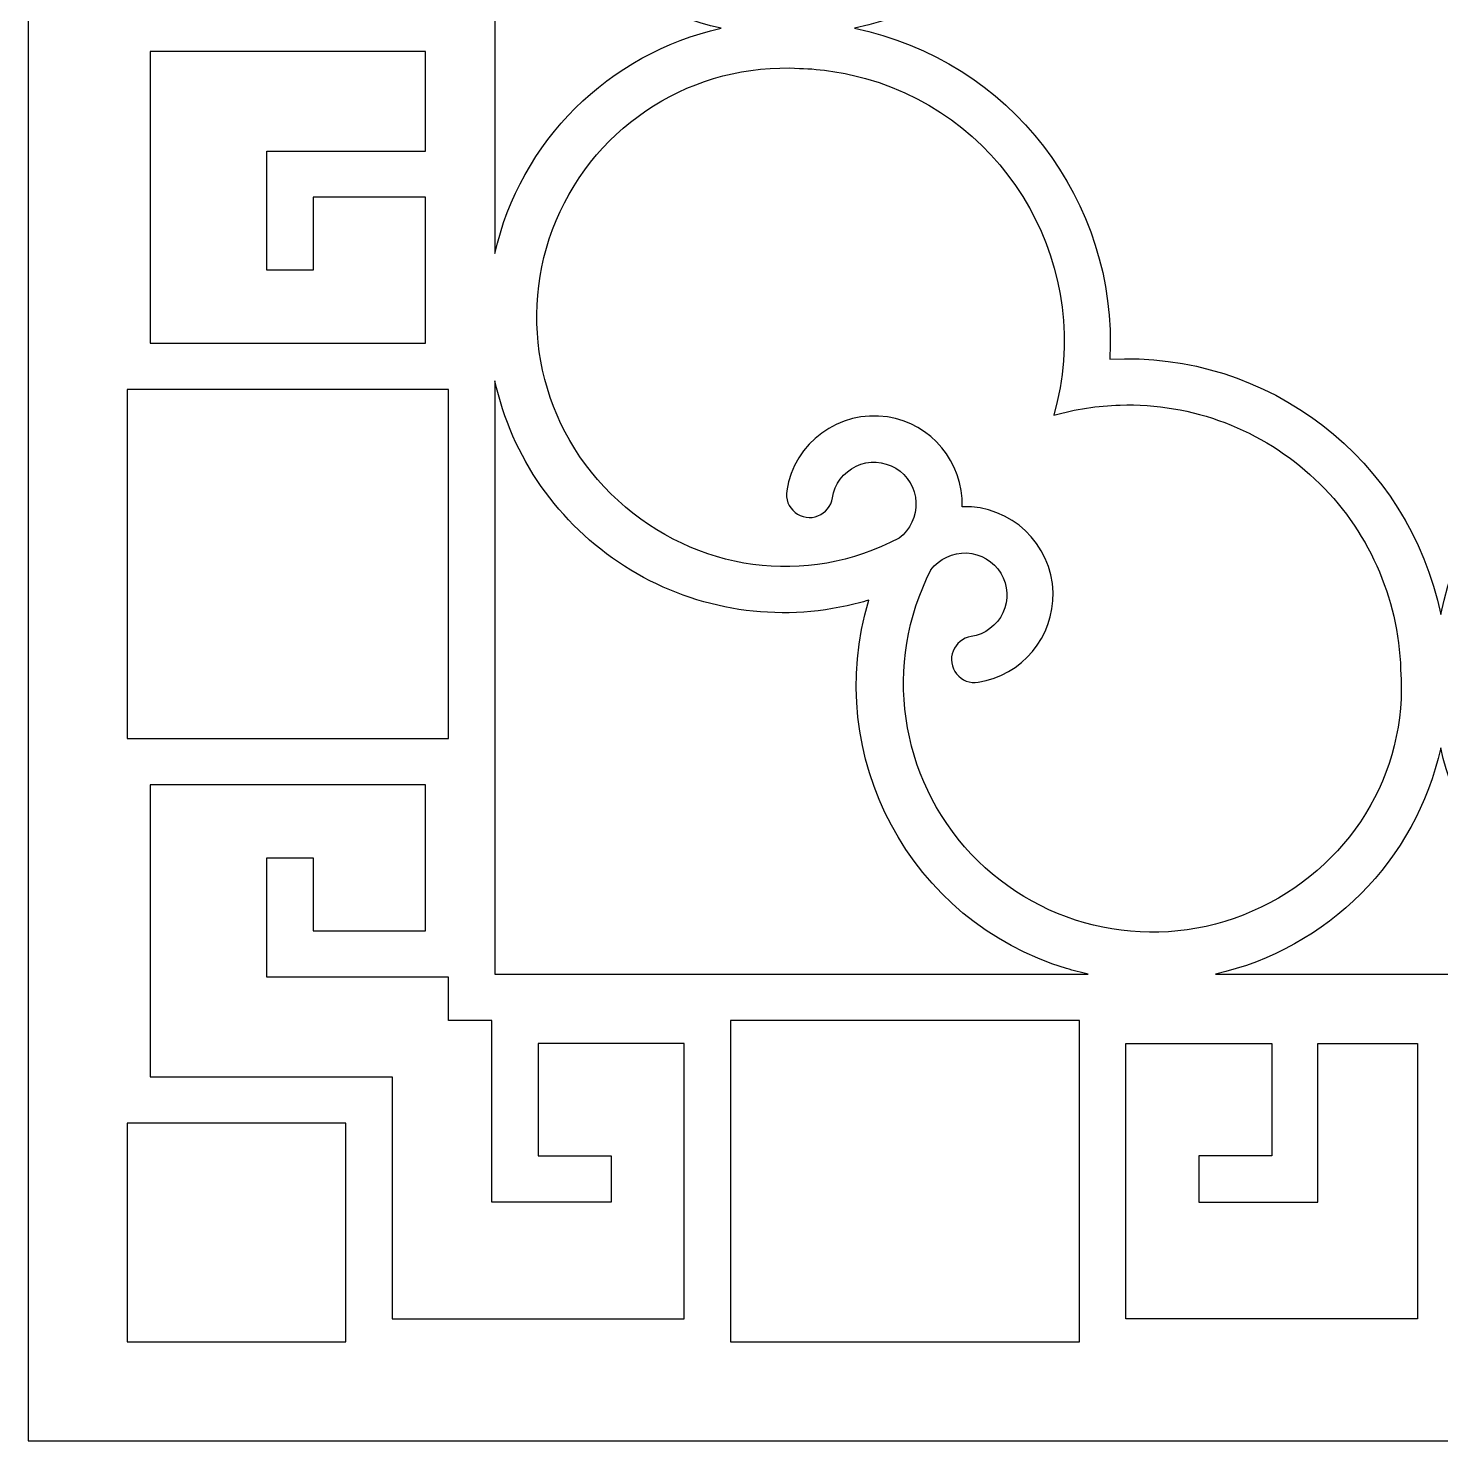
# Model space of a CAD drawing. Header units: centimetres. Extents: x -7.3 to 5.9, y -13.2 to 13.4.
# Drawn here: x -7.31 to -0.73, y 0.24 to 6.82 of the extents above; entities that cross this region are included whole.
import ezdxf

# ---------------------------------------------------------------- set-up
doc = ezdxf.new("R2010")
doc.units = ezdxf.units.CM
doc.header["$MEASUREMENT"] = 0

msp = doc.modelspace()

# ---------------------------------------------------------------- linework, layer by layer
at = {"color": 177}
for points, knots in [([(-7.31276, 13.40234), (-7.31276, 13.40234), (5.8509, 13.40235), (5.8509, 13.40235), (5.8509, 13.40235), (5.8509, 13.40235), (5.8509, 0.23868), (5.8509, 0.23868), (5.8509, 0.23868), (5.8509, 0.23868), (-7.31276, 0.23868), (-7.31276, 0.23868), (-7.31276, 0.23868), (-7.31276, 0.23868), (-7.31276, 13.40235), (-7.31276, 13.40235), (-7.31276, 13.40235), (-7.31276, 13.40235), (-7.31276, 13.40234), (-7.31276, 13.40234)], [0, 0, 0, 0, 0.1666667, 0.1666667, 0.1666667, 0.1666667, 0.3333333, 0.3333333, 0.3333333, 0.3333333, 0.5, 0.5, 0.5, 0.5, 0.6666667, 0.6666667, 0.6666667, 0.6666667, 1, 1, 1, 1]), ([(-0.73095, 4.08802), (-0.88013, 4.81197), (-1.53486, 5.31809), (-2.27295, 5.27847), (-2.27295, 5.27847), (-2.23401, 6.0166), (-2.73927, 6.67198), (-3.46334, 6.82054), (-3.46334, 6.82054), (-2.73944, 6.96977), (-2.23336, 7.62448), (-2.27295, 8.36254), (-2.27295, 8.36254), (-1.53482, 8.32357), (-0.87944, 8.82885), (-0.73095, 9.55294), (-0.73095, 9.55294), (-0.58172, 8.82903), (0.07299, 8.32295), (0.81107, 8.36254), (0.81107, 8.36254), (0.77215, 7.62442), (1.27742, 6.96906), (2.00149, 6.82054), (2.00149, 6.82054), (1.27757, 6.67129), (0.7715, 6.01655), (0.81111, 5.27847), (0.81111, 5.27847), (0.07298, 5.31744), (-0.58242, 4.81218), (-0.73095, 4.0881), (-0.73095, 4.0881), (-0.73095, 4.0881), (-0.73095, 4.08802), (-0.73095, 4.08802)], [0, 0, 0, 0, 0.1, 0.1, 0.1, 0.1, 0.2, 0.2, 0.2, 0.2, 0.3, 0.3, 0.3, 0.3, 0.4, 0.4, 0.4, 0.4, 0.5, 0.5, 0.5, 0.5, 0.6, 0.6, 0.6, 0.6, 0.7, 0.7, 0.7, 0.7, 0.8, 0.8, 0.8, 0.8, 1, 1, 1, 1]), ([(-5.13858, 7.87036), (-5.01923, 7.34612), (-4.60942, 6.93758), (-4.08465, 6.82054), (-4.08465, 6.82054), (-4.60934, 6.70315), (-5.01945, 6.29493), (-5.13858, 5.77064), (-5.13858, 5.77064), (-5.13858, 5.77064), (-5.13856, 7.87038), (-5.13856, 7.87038), (-5.13856, 7.87038), (-5.13856, 7.87038), (-5.13858, 7.87036), (-5.13858, 7.87036)], [0, 0, 0, 0, 0.2, 0.2, 0.2, 0.2, 0.4, 0.4, 0.4, 0.4, 0.6, 0.6, 0.6, 0.6, 1, 1, 1, 1]), ([(-5.46177, 6.03265), (-5.46177, 6.03265), (-5.46177, 5.35272), (-5.46177, 5.35272), (-5.46177, 5.35272), (-5.46177, 5.35272), (-6.74449, 5.35272), (-6.74449, 5.35272), (-6.74449, 5.35272), (-6.74449, 5.35272), (-6.7445, 6.71278), (-6.7445, 6.71278), (-6.7445, 6.71278), (-6.7445, 6.71278), (-5.46177, 6.71278), (-5.46177, 6.71278), (-5.46177, 6.71278), (-5.46177, 6.71278), (-5.46177, 6.24819), (-5.46177, 6.24819), (-5.46177, 6.24819), (-5.46177, 6.24819), (-6.20115, 6.24819), (-6.20115, 6.24819), (-6.20115, 6.24819), (-6.20115, 6.24819), (-6.20115, 5.69271), (-6.20115, 5.69271), (-6.20115, 5.69271), (-6.20115, 5.69271), (-5.98565, 5.69271), (-5.98565, 5.69271), (-5.98565, 5.69271), (-5.98565, 5.69271), (-5.98562, 6.03265), (-5.98562, 6.03265), (-5.98562, 6.03265), (-5.98562, 6.03265), (-5.46177, 6.03265), (-5.46177, 6.03265)], [0, 0, 0, 0, 0.0909091, 0.0909091, 0.0909091, 0.0909091, 0.1818182, 0.1818182, 0.1818182, 0.1818182, 0.2727273, 0.2727273, 0.2727273, 0.2727273, 0.3636364, 0.3636364, 0.3636364, 0.3636364, 0.4545455, 0.4545455, 0.4545455, 0.4545455, 0.5454545, 0.5454545, 0.5454545, 0.5454545, 0.6363636, 0.6363636, 0.6363636, 0.6363636, 0.7272727, 0.7272727, 0.7272727, 0.7272727, 0.8181818, 0.8181818, 0.8181818, 0.8181818, 1, 1, 1, 1]), ([(-2.534, 5.01749), (-2.34325, 5.69343), (-2.73502, 6.39559), (-3.41095, 6.58636), (-3.41095, 6.58636), (-3.51149, 6.61476), (-3.61512, 6.63068), (-3.71954, 6.63374), (-3.71954, 6.63374), (-4.2092, 6.661), (-4.66301, 6.37713), (-4.85276, 5.92492), (-4.85276, 5.92492), (-5.04252, 5.4727), (-4.92714, 4.95), (-4.56464, 4.61969), (-4.56464, 4.61969), (-4.20216, 4.28937), (-3.68789, 4.21411), (-3.25521, 4.44495), (-3.25521, 4.44495), (-3.20266, 4.48398), (-3.17303, 4.54664), (-3.1762, 4.61202), (-3.1762, 4.61202), (-3.17938, 4.6774), (-3.21446, 4.73661), (-3.27054, 4.77037), (-3.27054, 4.77037), (-3.32663, 4.80414), (-3.39587, 4.8077), (-3.45513, 4.77987), (-3.45513, 4.77987), (-3.51439, 4.75203), (-3.55577, 4.69701), (-3.56561, 4.63228), (-3.56561, 4.63228), (-3.57146, 4.59422), (-3.59717, 4.56218), (-3.63306, 4.54822), (-3.63306, 4.54822), (-3.66894, 4.53426), (-3.70955, 4.54051), (-3.73957, 4.56461), (-3.73957, 4.56461), (-3.7696, 4.58872), (-3.7845, 4.62699), (-3.77864, 4.66505), (-3.77864, 4.66505), (-3.74421, 4.88958), (-3.53381, 5.04365), (-3.30926, 5.00933), (-3.30926, 5.00933), (-3.10468, 4.97719), (-2.9555, 4.79816), (-2.96032, 4.59113), (-2.96032, 4.59113), (-2.73327, 4.59746), (-2.544, 4.4181), (-2.53747, 4.19104), (-2.53747, 4.19104), (-2.53239, 3.984), (-2.6818, 3.80513), (-2.88636, 3.77281), (-2.88636, 3.77281), (-2.92442, 3.76695), (-2.96272, 3.78185), (-2.98682, 3.81188), (-2.98682, 3.81188), (-3.01092, 3.84191), (-3.01716, 3.88253), (-3.00319, 3.91841), (-3.00319, 3.91841), (-2.98922, 3.95429), (-2.95723, 3.97999), (-2.91917, 3.98583), (-2.91917, 3.98583), (-2.8545, 3.99589), (-2.7991, 4.03751), (-2.77143, 4.09683), (-2.77143, 4.09683), (-2.74376, 4.15615), (-2.7472, 4.22488), (-2.78106, 4.28089), (-2.78106, 4.28089), (-2.81494, 4.33693), (-2.87454, 4.37236), (-2.93996, 4.37536), (-2.93996, 4.37536), (-3.00537, 4.37835), (-3.06763, 4.34895), (-3.10649, 4.29624), (-3.10649, 4.29624), (-3.33027, 3.85981), (-3.25514, 3.32977), (-2.91891, 2.97271), (-2.91891, 2.97271), (-2.58266, 2.61566), (-2.05809, 2.50887), (-1.60901, 2.70605), (-1.60901, 2.70605), (-1.15994, 2.90323), (-0.88236, 3.34273), (-0.91771, 3.83192), (-0.91771, 3.83192), (-0.92783, 4.16902), (-1.07144, 4.4883), (-1.31698, 4.71951), (-1.31698, 4.71951), (-1.56251, 4.95072), (-1.88822, 5.07497), (-2.22533, 5.06483), (-2.22533, 5.06483), (-2.32979, 5.06182), (-2.43344, 5.04591), (-2.53399, 5.01745), (-2.53399, 5.01745), (-2.53399, 5.01745), (-2.534, 5.01749), (-2.534, 5.01749)], [0, 0, 0, 0, 0.0322581, 0.0322581, 0.0322581, 0.0322581, 0.0645161, 0.0645161, 0.0645161, 0.0645161, 0.0967742, 0.0967742, 0.0967742, 0.0967742, 0.1290323, 0.1290323, 0.1290323, 0.1290323, 0.1612903, 0.1612903, 0.1612903, 0.1612903, 0.1935484, 0.1935484, 0.1935484, 0.1935484, 0.2258065, 0.2258065, 0.2258065, 0.2258065, 0.2580645, 0.2580645, 0.2580645, 0.2580645, 0.2903226, 0.2903226, 0.2903226, 0.2903226, 0.3225806, 0.3225806, 0.3225806, 0.3225806, 0.3548387, 0.3548387, 0.3548387, 0.3548387, 0.3870968, 0.3870968, 0.3870968, 0.3870968, 0.4193548, 0.4193548, 0.4193548, 0.4193548, 0.4516129, 0.4516129, 0.4516129, 0.4516129, 0.483871, 0.483871, 0.483871, 0.483871, 0.516129, 0.516129, 0.516129, 0.516129, 0.5483871, 0.5483871, 0.5483871, 0.5483871, 0.5806452, 0.5806452, 0.5806452, 0.5806452, 0.6129032, 0.6129032, 0.6129032, 0.6129032, 0.6451613, 0.6451613, 0.6451613, 0.6451613, 0.6774194, 0.6774194, 0.6774194, 0.6774194, 0.7096774, 0.7096774, 0.7096774, 0.7096774, 0.7419355, 0.7419355, 0.7419355, 0.7419355, 0.7741935, 0.7741935, 0.7741935, 0.7741935, 0.8064516, 0.8064516, 0.8064516, 0.8064516, 0.8387097, 0.8387097, 0.8387097, 0.8387097, 0.8709677, 0.8709677, 0.8709677, 0.8709677, 0.9032258, 0.9032258, 0.9032258, 0.9032258, 0.9354839, 0.9354839, 0.9354839, 0.9354839, 1, 1, 1, 1]), ([(-5.35405, 5.13726), (-5.35405, 5.13726), (-5.35405, 3.51039), (-5.35405, 3.51039), (-5.35405, 3.51039), (-5.35405, 3.51039), (-6.85217, 3.51039), (-6.85217, 3.51039), (-6.85217, 3.51039), (-6.85217, 3.51039), (-6.85217, 5.13726), (-6.85217, 5.13726), (-6.85217, 5.13726), (-6.85217, 5.13726), (-5.35405, 5.13726), (-5.35405, 5.13726)], [0, 0, 0, 0, 0.2, 0.2, 0.2, 0.2, 0.4, 0.4, 0.4, 0.4, 0.6, 0.6, 0.6, 0.6, 1, 1, 1, 1]), ([(-2.37335, 2.41289), (-2.37335, 2.41289), (-5.13856, 2.41289), (-5.13856, 2.41289), (-5.13856, 2.41289), (-5.13856, 2.41289), (-5.13856, 5.17812), (-5.13856, 5.17812), (-5.13856, 5.17812), (-5.05973, 4.82123), (-4.84234, 4.51027), (-4.53424, 4.31366), (-4.53424, 4.31366), (-4.22613, 4.11705), (-3.85424, 4.05051), (-3.49735, 4.12936), (-3.49735, 4.12936), (-3.46309, 4.13688), (-3.42914, 4.14572), (-3.39559, 4.15587), (-3.39559, 4.15587), (-3.61505, 3.42708), (-3.20387, 2.65887), (-2.4751, 2.43935), (-2.4751, 2.43935), (-2.44154, 2.42926), (-2.40761, 2.42043), (-2.37339, 2.41289), (-2.37339, 2.41289), (-2.37339, 2.41289), (-2.37335, 2.41289), (-2.37335, 2.41289)], [0, 0, 0, 0, 0.1111111, 0.1111111, 0.1111111, 0.1111111, 0.2222222, 0.2222222, 0.2222222, 0.2222222, 0.3333333, 0.3333333, 0.3333333, 0.3333333, 0.4444444, 0.4444444, 0.4444444, 0.4444444, 0.5555556, 0.5555556, 0.5555556, 0.5555556, 0.6666667, 0.6666667, 0.6666667, 0.6666667, 0.7777778, 0.7777778, 0.7777778, 0.7777778, 1, 1, 1, 1]), ([(0.31894, 2.41289), (0.31894, 2.41289), (-1.78075, 2.41289), (-1.78075, 2.41289), (-1.78075, 2.41289), (-1.25652, 2.53223), (-0.848, 2.94203), (-0.73095, 3.46677), (-0.73095, 3.46677), (-0.61355, 2.94211), (-0.20533, 2.53201), (0.31894, 2.41289)], [0, 0, 0, 0, 0.25, 0.25, 0.25, 0.25, 0.5, 0.5, 0.5, 0.5, 1, 1, 1, 1]), ([(-5.35405, 2.39932), (-5.35405, 2.39932), (-5.35405, 2.1974), (-5.35405, 2.1974), (-5.35405, 2.1974), (-5.35405, 2.1974), (-5.15212, 2.1974), (-5.15212, 2.1974), (-5.15212, 2.1974), (-5.15212, 2.1974), (-5.15212, 1.3503), (-5.15212, 1.3503), (-5.15212, 1.3503), (-5.15212, 1.3503), (-4.59655, 1.3503), (-4.59655, 1.3503), (-4.59655, 1.3503), (-4.59655, 1.3503), (-4.59655, 1.5658), (-4.59655, 1.5658), (-4.59655, 1.5658), (-4.59655, 1.5658), (-4.93658, 1.5658), (-4.93658, 1.5658), (-4.93658, 1.5658), (-4.93658, 1.5658), (-4.93658, 2.08968), (-4.93658, 2.08968), (-4.93658, 2.08968), (-4.93658, 2.08968), (-4.25652, 2.08968), (-4.25652, 2.08968), (-4.25652, 2.08968), (-4.25652, 2.08968), (-4.25652, 0.80695), (-4.25652, 0.80695), (-4.25652, 0.80695), (-4.25652, 0.80695), (-5.6167, 0.80695), (-5.6167, 0.80695), (-5.6167, 0.80695), (-5.6167, 0.80695), (-5.6167, 1.93475), (-5.6167, 1.93475), (-5.6167, 1.93475), (-5.6167, 1.93475), (-6.7445, 1.93475), (-6.7445, 1.93475), (-6.7445, 1.93475), (-6.7445, 1.93475), (-6.74449, 3.29493), (-6.74449, 3.29493), (-6.74449, 3.29493), (-6.74449, 3.29493), (-5.46177, 3.29493), (-5.46177, 3.29493), (-5.46177, 3.29493), (-5.46177, 3.29493), (-5.46177, 2.61482), (-5.46177, 2.61482), (-5.46177, 2.61482), (-5.46177, 2.61482), (-5.98562, 2.61482), (-5.98562, 2.61482), (-5.98562, 2.61482), (-5.98562, 2.61482), (-5.98565, 2.95488), (-5.98565, 2.95488), (-5.98565, 2.95488), (-5.98565, 2.95488), (-6.20115, 2.95488), (-6.20115, 2.95488), (-6.20115, 2.95488), (-6.20115, 2.95488), (-6.20115, 2.39933), (-6.20115, 2.39933), (-6.20115, 2.39933), (-6.20115, 2.39933), (-5.35405, 2.39933), (-5.35405, 2.39933), (-5.35405, 2.39933), (-5.35405, 2.39933), (-5.35405, 2.39932), (-5.35405, 2.39932)], [0, 0, 0, 0, 0.0454545, 0.0454545, 0.0454545, 0.0454545, 0.0909091, 0.0909091, 0.0909091, 0.0909091, 0.1363636, 0.1363636, 0.1363636, 0.1363636, 0.1818182, 0.1818182, 0.1818182, 0.1818182, 0.2272727, 0.2272727, 0.2272727, 0.2272727, 0.2727273, 0.2727273, 0.2727273, 0.2727273, 0.3181818, 0.3181818, 0.3181818, 0.3181818, 0.3636364, 0.3636364, 0.3636364, 0.3636364, 0.4090909, 0.4090909, 0.4090909, 0.4090909, 0.4545455, 0.4545455, 0.4545455, 0.4545455, 0.5, 0.5, 0.5, 0.5, 0.5454545, 0.5454545, 0.5454545, 0.5454545, 0.5909091, 0.5909091, 0.5909091, 0.5909091, 0.6363636, 0.6363636, 0.6363636, 0.6363636, 0.6818182, 0.6818182, 0.6818182, 0.6818182, 0.7272727, 0.7272727, 0.7272727, 0.7272727, 0.7727273, 0.7727273, 0.7727273, 0.7727273, 0.8181818, 0.8181818, 0.8181818, 0.8181818, 0.8636364, 0.8636364, 0.8636364, 0.8636364, 0.9090909, 0.9090909, 0.9090909, 0.9090909, 1, 1, 1, 1]), ([(-4.04106, 2.1974), (-4.04106, 2.1974), (-2.41419, 2.1974), (-2.41419, 2.1974), (-2.41419, 2.1974), (-2.41419, 2.1974), (-2.41419, 0.69929), (-2.41419, 0.69929), (-2.41419, 0.69929), (-2.41419, 0.69929), (-4.04106, 0.69929), (-4.04106, 0.69929), (-4.04106, 0.69929), (-4.04106, 0.69929), (-4.04106, 2.19739), (-4.04106, 2.19739), (-4.04106, 2.19739), (-4.04106, 2.19739), (-4.04106, 2.1974), (-4.04106, 2.1974)], [0, 0, 0, 0, 0.1666667, 0.1666667, 0.1666667, 0.1666667, 0.3333333, 0.3333333, 0.3333333, 0.3333333, 0.5, 0.5, 0.5, 0.5, 0.6666667, 0.6666667, 0.6666667, 0.6666667, 1, 1, 1, 1]), ([(-1.5188, 2.08968), (-1.5188, 2.08968), (-2.19873, 2.08968), (-2.19873, 2.08968), (-2.19873, 2.08968), (-2.19873, 2.08968), (-2.19873, 0.80695), (-2.19873, 0.80695), (-2.19873, 0.80695), (-2.19873, 0.80695), (-0.83867, 0.80695), (-0.83867, 0.80695), (-0.83867, 0.80695), (-0.83867, 0.80695), (-0.83867, 2.08968), (-0.83867, 2.08968), (-0.83867, 2.08968), (-0.83867, 2.08968), (-1.30326, 2.08968), (-1.30326, 2.08968), (-1.30326, 2.08968), (-1.30326, 2.08968), (-1.30326, 1.3503), (-1.30326, 1.3503), (-1.30326, 1.3503), (-1.30326, 1.3503), (-1.85874, 1.3503), (-1.85874, 1.3503), (-1.85874, 1.3503), (-1.85874, 1.3503), (-1.85874, 1.5658), (-1.85874, 1.5658), (-1.85874, 1.5658), (-1.85874, 1.5658), (-1.5188, 1.5658), (-1.5188, 1.5658), (-1.5188, 1.5658), (-1.5188, 1.5658), (-1.5188, 2.08968), (-1.5188, 2.08968)], [0, 0, 0, 0, 0.0909091, 0.0909091, 0.0909091, 0.0909091, 0.1818182, 0.1818182, 0.1818182, 0.1818182, 0.2727273, 0.2727273, 0.2727273, 0.2727273, 0.3636364, 0.3636364, 0.3636364, 0.3636364, 0.4545455, 0.4545455, 0.4545455, 0.4545455, 0.5454545, 0.5454545, 0.5454545, 0.5454545, 0.6363636, 0.6363636, 0.6363636, 0.6363636, 0.7272727, 0.7272727, 0.7272727, 0.7272727, 0.8181818, 0.8181818, 0.8181818, 0.8181818, 1, 1, 1, 1]), ([(-6.85217, 1.71929), (-6.85217, 1.71929), (-5.83216, 1.71929), (-5.83216, 1.71929), (-5.83216, 1.71929), (-5.83216, 1.71929), (-5.83216, 0.69929), (-5.83216, 0.69929), (-5.83216, 0.69929), (-5.83216, 0.69929), (-6.85217, 0.69929), (-6.85217, 0.69929), (-6.85217, 0.69929), (-6.85217, 0.69929), (-6.85217, 1.71929), (-6.85217, 1.71929)], [0, 0, 0, 0, 0.2, 0.2, 0.2, 0.2, 0.4, 0.4, 0.4, 0.4, 0.6, 0.6, 0.6, 0.6, 1, 1, 1, 1])]:
    msp.add_open_spline(points, degree=3, knots=knots, dxfattribs=at)
at = {"lineweight": 9}
for points, knots in [([(-7.31276, 13.40234), (-7.31276, 13.40234), (5.8509, 13.40235), (5.8509, 13.40235), (5.8509, 13.40235), (5.8509, 13.40235), (5.8509, 0.23868), (5.8509, 0.23868), (5.8509, 0.23868), (5.8509, 0.23868), (-7.31276, 0.23868), (-7.31276, 0.23868), (-7.31276, 0.23868), (-7.31276, 0.23868), (-7.31276, 13.40235), (-7.31276, 13.40235)], [0, 0, 0, 0, 0.2, 0.2, 0.2, 0.2, 0.4, 0.4, 0.4, 0.4, 0.6, 0.6, 0.6, 0.6, 1, 1, 1, 1]), ([(-0.73095, 4.08802), (-0.88013, 4.81197), (-1.53486, 5.31809), (-2.27295, 5.27847), (-2.27295, 5.27847), (-2.23401, 6.0166), (-2.73927, 6.67198), (-3.46334, 6.82054), (-3.46334, 6.82054), (-2.73944, 6.96977), (-2.23336, 7.62448), (-2.27295, 8.36254), (-2.27295, 8.36254), (-1.53482, 8.32357), (-0.87944, 8.82885), (-0.73095, 9.55294), (-0.73095, 9.55294), (-0.58172, 8.82903), (0.07299, 8.32295), (0.81107, 8.36254), (0.81107, 8.36254), (0.77215, 7.62442), (1.27742, 6.96906), (2.00149, 6.82054), (2.00149, 6.82054), (1.27757, 6.67129), (0.7715, 6.01655), (0.81111, 5.27847), (0.81111, 5.27847), (0.07298, 5.31744), (-0.58242, 4.81218), (-0.73095, 4.0881)], [0, 0, 0, 0, 0.1111111, 0.1111111, 0.1111111, 0.1111111, 0.2222222, 0.2222222, 0.2222222, 0.2222222, 0.3333333, 0.3333333, 0.3333333, 0.3333333, 0.4444444, 0.4444444, 0.4444444, 0.4444444, 0.5555556, 0.5555556, 0.5555556, 0.5555556, 0.6666667, 0.6666667, 0.6666667, 0.6666667, 0.7777778, 0.7777778, 0.7777778, 0.7777778, 1, 1, 1, 1]), ([(-5.13858, 7.87036), (-5.01923, 7.34612), (-4.60942, 6.93758), (-4.08465, 6.82054), (-4.08465, 6.82054), (-4.60934, 6.70315), (-5.01945, 6.29493), (-5.13858, 5.77064), (-5.13858, 5.77064), (-5.13858, 5.77064), (-5.13856, 7.87038), (-5.13856, 7.87038)], [0, 0, 0, 0, 0.25, 0.25, 0.25, 0.25, 0.5, 0.5, 0.5, 0.5, 1, 1, 1, 1]), ([(-5.46177, 6.03265), (-5.46177, 6.03265), (-5.46177, 5.35272), (-5.46177, 5.35272), (-5.46177, 5.35272), (-5.46177, 5.35272), (-6.74449, 5.35272), (-6.74449, 5.35272), (-6.74449, 5.35272), (-6.74449, 5.35272), (-6.7445, 6.71278), (-6.7445, 6.71278), (-6.7445, 6.71278), (-6.7445, 6.71278), (-5.46177, 6.71278), (-5.46177, 6.71278), (-5.46177, 6.71278), (-5.46177, 6.71278), (-5.46177, 6.24819), (-5.46177, 6.24819), (-5.46177, 6.24819), (-5.46177, 6.24819), (-6.20115, 6.24819), (-6.20115, 6.24819), (-6.20115, 6.24819), (-6.20115, 6.24819), (-6.20115, 5.69271), (-6.20115, 5.69271), (-6.20115, 5.69271), (-6.20115, 5.69271), (-5.98565, 5.69271), (-5.98565, 5.69271), (-5.98565, 5.69271), (-5.98565, 5.69271), (-5.98562, 6.03265), (-5.98562, 6.03265), (-5.98562, 6.03265), (-5.98562, 6.03265), (-5.46177, 6.03265), (-5.46177, 6.03265)], [0, 0, 0, 0, 0.0909091, 0.0909091, 0.0909091, 0.0909091, 0.1818182, 0.1818182, 0.1818182, 0.1818182, 0.2727273, 0.2727273, 0.2727273, 0.2727273, 0.3636364, 0.3636364, 0.3636364, 0.3636364, 0.4545455, 0.4545455, 0.4545455, 0.4545455, 0.5454545, 0.5454545, 0.5454545, 0.5454545, 0.6363636, 0.6363636, 0.6363636, 0.6363636, 0.7272727, 0.7272727, 0.7272727, 0.7272727, 0.8181818, 0.8181818, 0.8181818, 0.8181818, 1, 1, 1, 1]), ([(-2.534, 5.01749), (-2.34325, 5.69343), (-2.73502, 6.39559), (-3.41095, 6.58636), (-3.41095, 6.58636), (-3.51149, 6.61476), (-3.61512, 6.63068), (-3.71954, 6.63374), (-3.71954, 6.63374), (-4.2092, 6.661), (-4.66301, 6.37713), (-4.85276, 5.92492), (-4.85276, 5.92492), (-5.04252, 5.4727), (-4.92714, 4.95), (-4.56464, 4.61969), (-4.56464, 4.61969), (-4.20216, 4.28937), (-3.68789, 4.21411), (-3.25521, 4.44495), (-3.25521, 4.44495), (-3.20266, 4.48398), (-3.17303, 4.54664), (-3.1762, 4.61202), (-3.1762, 4.61202), (-3.17938, 4.6774), (-3.21446, 4.73661), (-3.27054, 4.77037), (-3.27054, 4.77037), (-3.32663, 4.80414), (-3.39587, 4.8077), (-3.45513, 4.77987), (-3.45513, 4.77987), (-3.51439, 4.75203), (-3.55577, 4.69701), (-3.56561, 4.63228), (-3.56561, 4.63228), (-3.57146, 4.59422), (-3.59717, 4.56218), (-3.63306, 4.54822), (-3.63306, 4.54822), (-3.66894, 4.53426), (-3.70955, 4.54051), (-3.73957, 4.56461), (-3.73957, 4.56461), (-3.7696, 4.58872), (-3.7845, 4.62699), (-3.77864, 4.66505), (-3.77864, 4.66505), (-3.74421, 4.88958), (-3.53381, 5.04365), (-3.30926, 5.00933), (-3.30926, 5.00933), (-3.10468, 4.97719), (-2.9555, 4.79816), (-2.96032, 4.59113), (-2.96032, 4.59113), (-2.73327, 4.59746), (-2.544, 4.4181), (-2.53747, 4.19104), (-2.53747, 4.19104), (-2.53239, 3.984), (-2.6818, 3.80513), (-2.88636, 3.77281), (-2.88636, 3.77281), (-2.92442, 3.76695), (-2.96272, 3.78185), (-2.98682, 3.81188), (-2.98682, 3.81188), (-3.01092, 3.84191), (-3.01716, 3.88253), (-3.00319, 3.91841), (-3.00319, 3.91841), (-2.98922, 3.95429), (-2.95723, 3.97999), (-2.91917, 3.98583), (-2.91917, 3.98583), (-2.8545, 3.99589), (-2.7991, 4.03751), (-2.77143, 4.09683), (-2.77143, 4.09683), (-2.74376, 4.15615), (-2.7472, 4.22488), (-2.78106, 4.28089), (-2.78106, 4.28089), (-2.81494, 4.33693), (-2.87454, 4.37236), (-2.93996, 4.37536), (-2.93996, 4.37536), (-3.00537, 4.37835), (-3.06763, 4.34895), (-3.10649, 4.29624), (-3.10649, 4.29624), (-3.33027, 3.85981), (-3.25514, 3.32977), (-2.91891, 2.97271), (-2.91891, 2.97271), (-2.58266, 2.61566), (-2.05809, 2.50887), (-1.60901, 2.70605), (-1.60901, 2.70605), (-1.15994, 2.90323), (-0.88236, 3.34273), (-0.91771, 3.83192), (-0.91771, 3.83192), (-0.92783, 4.16902), (-1.07144, 4.4883), (-1.31698, 4.71951), (-1.31698, 4.71951), (-1.56251, 4.95072), (-1.88822, 5.07497), (-2.22533, 5.06483), (-2.22533, 5.06483), (-2.32979, 5.06182), (-2.43344, 5.04591), (-2.53399, 5.01745)], [0, 0, 0, 0, 0.0333333, 0.0333333, 0.0333333, 0.0333333, 0.0666667, 0.0666667, 0.0666667, 0.0666667, 0.1, 0.1, 0.1, 0.1, 0.1333333, 0.1333333, 0.1333333, 0.1333333, 0.1666667, 0.1666667, 0.1666667, 0.1666667, 0.2, 0.2, 0.2, 0.2, 0.2333333, 0.2333333, 0.2333333, 0.2333333, 0.2666667, 0.2666667, 0.2666667, 0.2666667, 0.3, 0.3, 0.3, 0.3, 0.3333333, 0.3333333, 0.3333333, 0.3333333, 0.3666667, 0.3666667, 0.3666667, 0.3666667, 0.4, 0.4, 0.4, 0.4, 0.4333333, 0.4333333, 0.4333333, 0.4333333, 0.4666667, 0.4666667, 0.4666667, 0.4666667, 0.5, 0.5, 0.5, 0.5, 0.5333333, 0.5333333, 0.5333333, 0.5333333, 0.5666667, 0.5666667, 0.5666667, 0.5666667, 0.6, 0.6, 0.6, 0.6, 0.6333333, 0.6333333, 0.6333333, 0.6333333, 0.6666667, 0.6666667, 0.6666667, 0.6666667, 0.7, 0.7, 0.7, 0.7, 0.7333333, 0.7333333, 0.7333333, 0.7333333, 0.7666667, 0.7666667, 0.7666667, 0.7666667, 0.8, 0.8, 0.8, 0.8, 0.8333333, 0.8333333, 0.8333333, 0.8333333, 0.8666667, 0.8666667, 0.8666667, 0.8666667, 0.9, 0.9, 0.9, 0.9, 0.9333333, 0.9333333, 0.9333333, 0.9333333, 1, 1, 1, 1]), ([(-5.35405, 5.13726), (-5.35405, 5.13726), (-5.35405, 3.51039), (-5.35405, 3.51039), (-5.35405, 3.51039), (-5.35405, 3.51039), (-6.85217, 3.51039), (-6.85217, 3.51039), (-6.85217, 3.51039), (-6.85217, 3.51039), (-6.85217, 5.13726), (-6.85217, 5.13726), (-6.85217, 5.13726), (-6.85217, 5.13726), (-5.35405, 5.13726), (-5.35405, 5.13726)], [0, 0, 0, 0, 0.2, 0.2, 0.2, 0.2, 0.4, 0.4, 0.4, 0.4, 0.6, 0.6, 0.6, 0.6, 1, 1, 1, 1]), ([(-2.37335, 2.41289), (-2.37335, 2.41289), (-5.13856, 2.41289), (-5.13856, 2.41289), (-5.13856, 2.41289), (-5.13856, 2.41289), (-5.13856, 5.17812), (-5.13856, 5.17812), (-5.13856, 5.17812), (-5.05973, 4.82123), (-4.84234, 4.51027), (-4.53424, 4.31366), (-4.53424, 4.31366), (-4.22613, 4.11705), (-3.85424, 4.05051), (-3.49735, 4.12936), (-3.49735, 4.12936), (-3.46309, 4.13688), (-3.42914, 4.14572), (-3.39559, 4.15587), (-3.39559, 4.15587), (-3.61505, 3.42708), (-3.20387, 2.65887), (-2.4751, 2.43935), (-2.4751, 2.43935), (-2.44154, 2.42926), (-2.40761, 2.42043), (-2.37339, 2.41289)], [0, 0, 0, 0, 0.125, 0.125, 0.125, 0.125, 0.25, 0.25, 0.25, 0.25, 0.375, 0.375, 0.375, 0.375, 0.5, 0.5, 0.5, 0.5, 0.625, 0.625, 0.625, 0.625, 0.75, 0.75, 0.75, 0.75, 1, 1, 1, 1]), ([(0.31894, 2.41289), (0.31894, 2.41289), (-1.78075, 2.41289), (-1.78075, 2.41289), (-1.78075, 2.41289), (-1.25652, 2.53223), (-0.848, 2.94203), (-0.73095, 3.46677), (-0.73095, 3.46677), (-0.61355, 2.94211), (-0.20533, 2.53201), (0.31894, 2.41289)], [0, 0, 0, 0, 0.25, 0.25, 0.25, 0.25, 0.5, 0.5, 0.5, 0.5, 1, 1, 1, 1]), ([(-5.35405, 2.39932), (-5.35405, 2.39932), (-5.35405, 2.1974), (-5.35405, 2.1974), (-5.35405, 2.1974), (-5.35405, 2.1974), (-5.15212, 2.1974), (-5.15212, 2.1974), (-5.15212, 2.1974), (-5.15212, 2.1974), (-5.15212, 1.3503), (-5.15212, 1.3503), (-5.15212, 1.3503), (-5.15212, 1.3503), (-4.59655, 1.3503), (-4.59655, 1.3503), (-4.59655, 1.3503), (-4.59655, 1.3503), (-4.59655, 1.5658), (-4.59655, 1.5658), (-4.59655, 1.5658), (-4.59655, 1.5658), (-4.93658, 1.5658), (-4.93658, 1.5658), (-4.93658, 1.5658), (-4.93658, 1.5658), (-4.93658, 2.08968), (-4.93658, 2.08968), (-4.93658, 2.08968), (-4.93658, 2.08968), (-4.25652, 2.08968), (-4.25652, 2.08968), (-4.25652, 2.08968), (-4.25652, 2.08968), (-4.25652, 0.80695), (-4.25652, 0.80695), (-4.25652, 0.80695), (-4.25652, 0.80695), (-5.6167, 0.80695), (-5.6167, 0.80695), (-5.6167, 0.80695), (-5.6167, 0.80695), (-5.6167, 1.93475), (-5.6167, 1.93475), (-5.6167, 1.93475), (-5.6167, 1.93475), (-6.7445, 1.93475), (-6.7445, 1.93475), (-6.7445, 1.93475), (-6.7445, 1.93475), (-6.74449, 3.29493), (-6.74449, 3.29493), (-6.74449, 3.29493), (-6.74449, 3.29493), (-5.46177, 3.29493), (-5.46177, 3.29493), (-5.46177, 3.29493), (-5.46177, 3.29493), (-5.46177, 2.61482), (-5.46177, 2.61482), (-5.46177, 2.61482), (-5.46177, 2.61482), (-5.98562, 2.61482), (-5.98562, 2.61482), (-5.98562, 2.61482), (-5.98562, 2.61482), (-5.98565, 2.95488), (-5.98565, 2.95488), (-5.98565, 2.95488), (-5.98565, 2.95488), (-6.20115, 2.95488), (-6.20115, 2.95488), (-6.20115, 2.95488), (-6.20115, 2.95488), (-6.20115, 2.39933), (-6.20115, 2.39933), (-6.20115, 2.39933), (-6.20115, 2.39933), (-5.35405, 2.39933), (-5.35405, 2.39933)], [0, 0, 0, 0, 0.047619, 0.047619, 0.047619, 0.047619, 0.0952381, 0.0952381, 0.0952381, 0.0952381, 0.1428571, 0.1428571, 0.1428571, 0.1428571, 0.1904762, 0.1904762, 0.1904762, 0.1904762, 0.2380952, 0.2380952, 0.2380952, 0.2380952, 0.2857143, 0.2857143, 0.2857143, 0.2857143, 0.3333333, 0.3333333, 0.3333333, 0.3333333, 0.3809524, 0.3809524, 0.3809524, 0.3809524, 0.4285714, 0.4285714, 0.4285714, 0.4285714, 0.4761905, 0.4761905, 0.4761905, 0.4761905, 0.5238095, 0.5238095, 0.5238095, 0.5238095, 0.5714286, 0.5714286, 0.5714286, 0.5714286, 0.6190476, 0.6190476, 0.6190476, 0.6190476, 0.6666667, 0.6666667, 0.6666667, 0.6666667, 0.7142857, 0.7142857, 0.7142857, 0.7142857, 0.7619048, 0.7619048, 0.7619048, 0.7619048, 0.8095238, 0.8095238, 0.8095238, 0.8095238, 0.8571429, 0.8571429, 0.8571429, 0.8571429, 0.9047619, 0.9047619, 0.9047619, 0.9047619, 1, 1, 1, 1]), ([(-4.04106, 2.1974), (-4.04106, 2.1974), (-2.41419, 2.1974), (-2.41419, 2.1974), (-2.41419, 2.1974), (-2.41419, 2.1974), (-2.41419, 0.69929), (-2.41419, 0.69929), (-2.41419, 0.69929), (-2.41419, 0.69929), (-4.04106, 0.69929), (-4.04106, 0.69929), (-4.04106, 0.69929), (-4.04106, 0.69929), (-4.04106, 2.19739), (-4.04106, 2.19739)], [0, 0, 0, 0, 0.2, 0.2, 0.2, 0.2, 0.4, 0.4, 0.4, 0.4, 0.6, 0.6, 0.6, 0.6, 1, 1, 1, 1]), ([(-1.5188, 2.08968), (-1.5188, 2.08968), (-2.19873, 2.08968), (-2.19873, 2.08968), (-2.19873, 2.08968), (-2.19873, 2.08968), (-2.19873, 0.80695), (-2.19873, 0.80695), (-2.19873, 0.80695), (-2.19873, 0.80695), (-0.83867, 0.80695), (-0.83867, 0.80695), (-0.83867, 0.80695), (-0.83867, 0.80695), (-0.83867, 2.08968), (-0.83867, 2.08968), (-0.83867, 2.08968), (-0.83867, 2.08968), (-1.30326, 2.08968), (-1.30326, 2.08968), (-1.30326, 2.08968), (-1.30326, 2.08968), (-1.30326, 1.3503), (-1.30326, 1.3503), (-1.30326, 1.3503), (-1.30326, 1.3503), (-1.85874, 1.3503), (-1.85874, 1.3503), (-1.85874, 1.3503), (-1.85874, 1.3503), (-1.85874, 1.5658), (-1.85874, 1.5658), (-1.85874, 1.5658), (-1.85874, 1.5658), (-1.5188, 1.5658), (-1.5188, 1.5658), (-1.5188, 1.5658), (-1.5188, 1.5658), (-1.5188, 2.08968), (-1.5188, 2.08968)], [0, 0, 0, 0, 0.0909091, 0.0909091, 0.0909091, 0.0909091, 0.1818182, 0.1818182, 0.1818182, 0.1818182, 0.2727273, 0.2727273, 0.2727273, 0.2727273, 0.3636364, 0.3636364, 0.3636364, 0.3636364, 0.4545455, 0.4545455, 0.4545455, 0.4545455, 0.5454545, 0.5454545, 0.5454545, 0.5454545, 0.6363636, 0.6363636, 0.6363636, 0.6363636, 0.7272727, 0.7272727, 0.7272727, 0.7272727, 0.8181818, 0.8181818, 0.8181818, 0.8181818, 1, 1, 1, 1]), ([(-6.85217, 1.71929), (-6.85217, 1.71929), (-5.83216, 1.71929), (-5.83216, 1.71929), (-5.83216, 1.71929), (-5.83216, 1.71929), (-5.83216, 0.69929), (-5.83216, 0.69929), (-5.83216, 0.69929), (-5.83216, 0.69929), (-6.85217, 0.69929), (-6.85217, 0.69929), (-6.85217, 0.69929), (-6.85217, 0.69929), (-6.85217, 1.71929), (-6.85217, 1.71929)], [0, 0, 0, 0, 0.2, 0.2, 0.2, 0.2, 0.4, 0.4, 0.4, 0.4, 0.6, 0.6, 0.6, 0.6, 1, 1, 1, 1])]:
    msp.add_open_spline(points, degree=3, knots=knots, dxfattribs=at)

doc.saveas('drawing.dxf')
